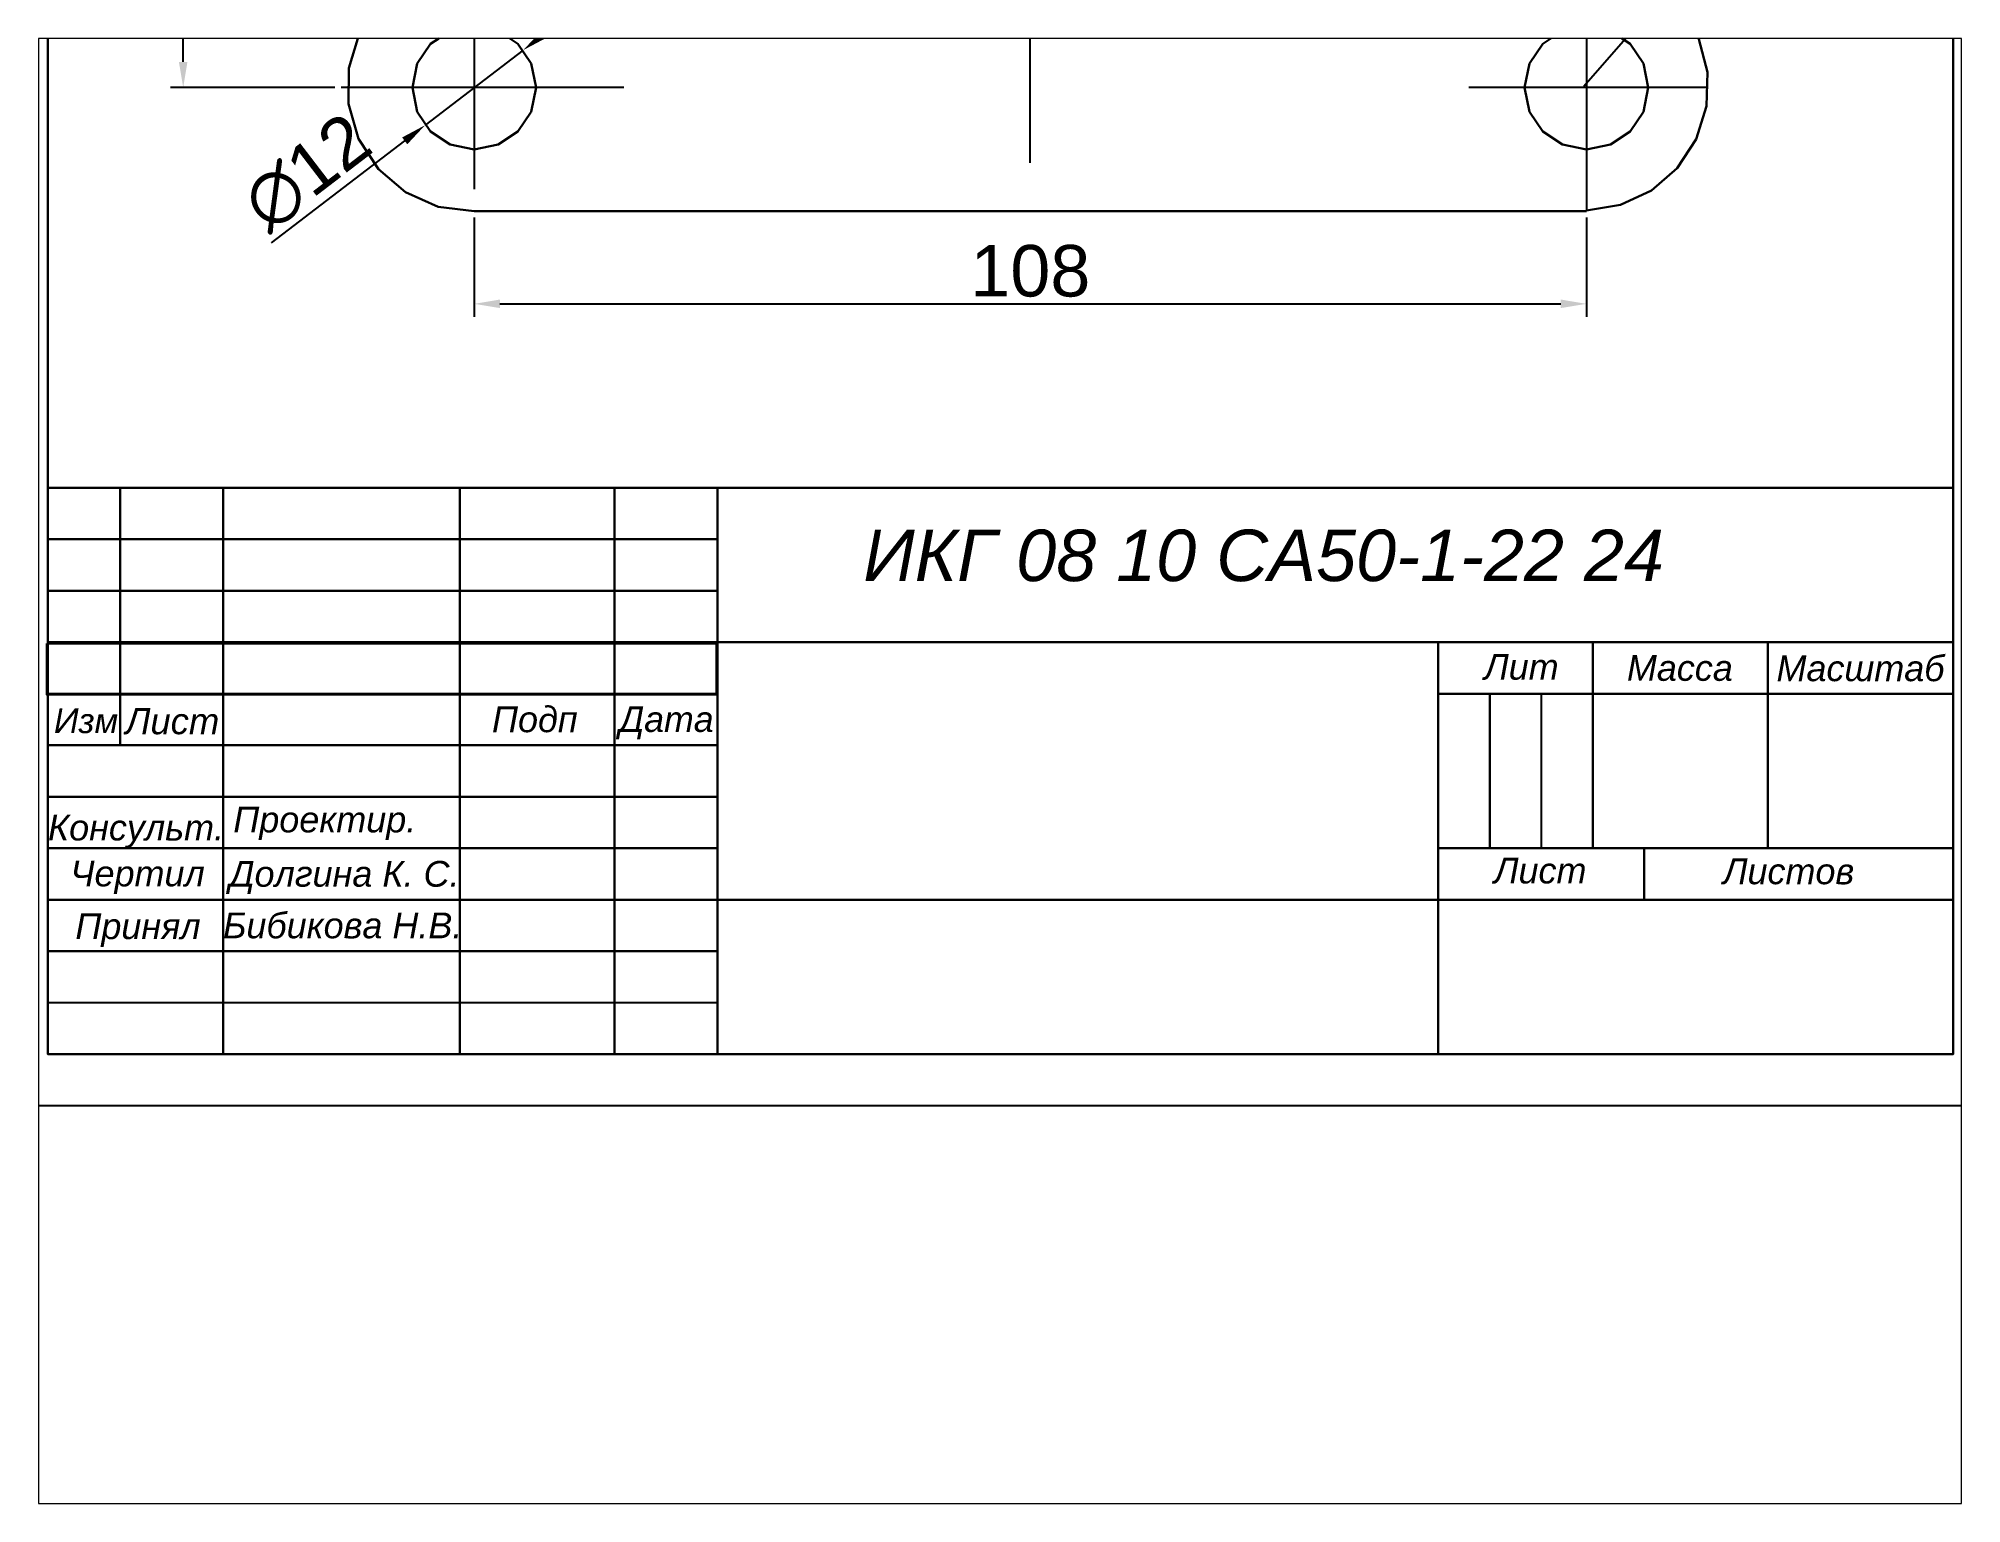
# Paper-space layout 'Лист1' of a CAD drawing. Header units: inches. Extents: x 1.05 to 9.45, y 0.8 to 7.2.
# The model-space entities are those that its viewports show. They can reach past a viewport. Long polylines and large blocks are cut down to what shows.
import ezdxf

# ---------------------------------------------------------------- set-up
doc = ezdxf.new("R2010")
doc.units = ezdxf.units.IN
doc.header["$MEASUREMENT"] = 0
doc.linetypes.add('ACAD_ISO04W100', pattern=[30, 24, -3, 0, -3])
doc.styles.get("Standard").update_dxf_attribs({"font": 'arial.ttf'})
doc.dimstyles.new('ISO-25', dxfattribs={"dimtxt": 2.5, "dimasz": 2.5, "dimexe": 1.25, "dimexo": 0.625, "dimtad": 1, "dimtxsty": 'Standard', "dimcen": 2.5, "dimadec": 0, "dimazin": 0, "dimtfac": 1, "dimtmove": 0, "dimatfit": 3, "dimfxl": 1, "dimarcsym": 0})

# ---------------------------------------------------------------- blocks, each defined once
blk = doc.blocks.new('*D1')
at = {"color": 0, "lineweight": -2, "transparency": 16777216}
for p, q in [((157.57, 233.69), (141.61, 233.69)), ((142.86, 171.19), (142.86, 231.19)), ((157.57, 168.69), (141.61, 168.69))]:
    blk.add_line(p, q, dxfattribs=at)
at = {"color": 0, "transparency": 16777216}
for points in [[(142.44, 231.19), (143.27, 231.19), (142.86, 233.69)], [(142.44, 171.19), (143.27, 171.19), (142.86, 168.69)]]:
    blk.add_solid(points, dxfattribs=at)
at = {"layer": 'Defpoints', "color": 0, "transparency": 16777216}
for p in [(142.86, 233.69), (158.19, 233.69), (158.19, 168.69)]:
    blk.add_point(p, dxfattribs=at)
at = {"color": 0, "transparency": 16777216, "insert": (139.68, 201.19), "char_height": 2.5, "attachment_point": 5, "rotation": 90}
blk.add_mtext('{\\H2x;65}', dxfattribs=at)
blk = doc.blocks.new('*D2')
at = {"color": 0, "lineweight": -2, "transparency": 16777216}
for p, q in [((171.12, 156.06), (171.12, 146.44)), ((279.12, 156.06), (279.12, 146.44)), ((173.62, 147.69), (276.62, 147.69))]:
    blk.add_line(p, q, dxfattribs=at)
at = {"color": 0, "transparency": 16777216}
for points in [[(173.62, 148.11), (173.62, 147.28), (171.12, 147.69)], [(276.62, 148.11), (276.62, 147.28), (279.12, 147.69)]]:
    blk.add_solid(points, dxfattribs=at)
at = {"layer": 'Defpoints', "color": 0, "transparency": 16777216}
for p in [(171.12, 156.69), (279.12, 156.69), (279.12, 147.69)]:
    blk.add_point(p, dxfattribs=at)
at = {"color": 0, "transparency": 16777216, "insert": (225.12, 150.87), "char_height": 2.5, "attachment_point": 5}
blk.add_mtext('{\\H2x;108}', dxfattribs=at)
blk = doc.blocks.new('*D3')
at = {"color": 0, "lineweight": -2, "transparency": 16777216}
for p, q in [((177.87, 173.85), (179.85, 175.37)), ((175.88, 172.33), (166.35, 165.04)), ((151.43, 153.61), (164.37, 163.52))]:
    blk.add_line(p, q, dxfattribs=at)
at = {"color": 0, "transparency": 16777216}
for points in [[(177.61, 174.18), (178.12, 173.52), (175.88, 172.33)], [(164.12, 163.85), (164.62, 163.19), (166.35, 165.04)]]:
    blk.add_solid(points, dxfattribs=at)
at = {"layer": 'Defpoints', "color": 0, "transparency": 16777216}
for p in [(175.88, 172.33), (166.35, 165.04)]:
    blk.add_point(p, dxfattribs=at)
at = {"color": 0, "transparency": 16777216, "insert": (154.89, 160.44), "char_height": 2.5, "attachment_point": 5, "rotation": 37.4352}
blk.add_mtext('{\\H2x;∅12}', dxfattribs=at)
blk = doc.blocks.new('*D4')
at = {"color": 0, "lineweight": -2, "transparency": 16777216}
for p, q in [((298.76, 191.58), (288.46, 179.81)), ((278.86, 168.84), (286.81, 177.93))]:
    blk.add_line(p, q, dxfattribs=at)
at = {"color": 0, "transparency": 16777216}
blk.add_solid([(288.14, 180.08), (288.77, 179.54), (286.81, 177.93)], dxfattribs=at)
at = {"layer": 'Defpoints', "color": 0, "transparency": 16777216}
for p in [(286.81, 177.93), (278.86, 168.84)]:
    blk.add_point(p, dxfattribs=at)
at = {"color": 0, "transparency": 16777216, "insert": (292.07, 188.7), "char_height": 2.5, "attachment_point": 5, "rotation": 48.8092}
blk.add_mtext('{\\H2x;R12}', dxfattribs=at)
blk = doc.blocks.new('*D11')
at = {"color": 0, "lineweight": -2, "transparency": 16777216}
blk.add_line((225.12, 290.27), (225.12, 325.94), dxfattribs=at)
blk.add_arc((225.12, 233.69), 91, 91.5741, 133.8705, dxfattribs=at)
at = {"color": 0, "transparency": 16777216}
for points in [[(222.61, 325.07), (222.62, 324.23), (225.12, 324.69)], [(162.35, 298.99), (161.76, 299.58), (160.27, 297.53)]]:
    blk.add_solid(points, dxfattribs=at)
at = {"layer": 'Defpoints', "color": 0, "transparency": 16777216}
for p in [(201.34, 321.52), (154.79, 302.93), (225.12, 289.64), (177.42, 280.65), (225.12, 161.38)]:
    blk.add_point(p, dxfattribs=at)
at = {"color": 0, "transparency": 16777216, "insert": (188.74, 320.54), "char_height": 2.5, "attachment_point": 5, "rotation": 22.7223}
blk.add_mtext('{\\H2x;45°}', dxfattribs=at)

msp = doc.modelspace()

# ---------------------------------------------------------------- linework, layer by layer
for p, q in [((225.118, 161.385), (225.118, 289.642)), ((185.658, 168.686), (158.191, 168.686)), ((290.906, 168.686), (267.693, 168.686))]:
    msp.add_line(p, q)
at = {"linetype": 'ACAD_ISO04W100'}
for p, q in [((171.118, 178.26), (171.118, 158.83)), ((279.118, 178.503), (279.118, 156.766))]:
    msp.add_line(p, q, dxfattribs=at)
at = {"lineweight": 30}
for p, q in [((171.118, 156.686), (279.118, 156.686)), ((264.726, 89.824), (264.726, 74.824))]:
    msp.add_line(p, q, dxfattribs=at)
for points in [[(109.726, 366.824), (319.726, 366.824), (319.726, 69.824), (109.726, 69.824)], [(129.726, 74.824), (146.726, 74.824), (146.726, 129.824), (129.726, 129.824)], [(129.726, 129.824), (194.726, 129.824), (194.726, 124.824), (129.726, 124.824)], [(264.726, 129.824), (264.726, 129.824), (264.726, 129.824), (264.726, 129.824)], [(129.726, 124.824), (194.726, 124.824), (194.726, 119.824), (129.726, 119.824)], [(129.726, 119.824), (194.726, 119.824), (194.726, 114.824), (129.726, 114.824)], [(129.621, 114.719), (194.621, 114.719), (194.621, 109.719), (129.621, 109.719)], [(264.726, 114.824), (279.726, 114.824), (279.726, 94.824), (264.726, 94.824)], [(264.726, 109.824), (269.726, 109.824), (269.726, 94.824), (264.726, 94.824)], [(269.726, 109.824), (274.726, 109.824), (274.726, 94.824), (269.726, 94.824)], [(129.726, 104.824), (194.726, 104.824), (194.726, 99.824), (129.726, 99.824)], [(129.726, 99.824), (194.726, 99.824), (194.726, 94.824), (129.726, 94.824)], [(129.726, 94.824), (194.726, 94.824), (194.726, 89.824), (129.726, 89.824)], [(129.726, 89.824), (194.726, 89.824), (194.726, 84.824), (129.726, 84.824)], [(129.726, 84.824), (194.726, 84.824), (194.726, 79.824), (129.726, 79.824)]]:
    msp.add_lwpolyline(points, close=True)
for points in [[(129.726, 351.824), (314.726, 351.824), (314.726, 74.824), (129.726, 74.824)], [(129.726, 129.824), (314.726, 129.824), (314.726, 74.824), (129.726, 74.824)], [(129.726, 129.824), (136.726, 129.824), (136.726, 104.824), (129.726, 104.824)], [(146.726, 129.824), (169.726, 129.824), (169.726, 74.824), (146.726, 74.824)], [(184.726, 129.824), (184.726, 74.824), (169.726, 74.824), (169.726, 129.824)], [(184.726, 129.824), (194.726, 129.824), (194.726, 74.824), (184.726, 74.824)], [(194.726, 114.824), (264.726, 114.824), (264.726, 89.824), (194.726, 89.824)], [(264.726, 89.824), (314.726, 89.824), (314.726, 114.824), (264.726, 114.824)], [(264.726, 114.824), (314.726, 114.824), (314.726, 109.824), (264.726, 109.824)], [(279.726, 114.824), (296.726, 114.824), (296.726, 94.824), (279.726, 94.824)], [(296.726, 114.824), (314.726, 114.824), (314.726, 94.824), (296.726, 94.824)], [(129.726, 109.824), (194.726, 109.824), (194.726, 104.824), (129.726, 104.824)], [(264.726, 94.824), (284.726, 94.824), (284.726, 89.824), (264.726, 89.824)]]:
    msp.add_lwpolyline(points, close=True, dxfattribs=at)
for centre in [(171.118, 168.686), (279.118, 168.686)]:
    msp.add_circle(centre, 6, dxfattribs=at)
for centre, radius, start, end in [((170.848, 168.727), 12.045, 71.13776, 271.28559), ((278.856, 168.84), 12.077, 271.24356, 101.49345)]:
    msp.add_arc(centre, radius, start, end, dxfattribs=at)

# ---------------------------------------------------------------- texts
at = {"attachment_point": 1}
for s, width, gutter_width, insert, char_height in [('{\\fArial|b0|i1|c204|p34;ИКГ 08 10 СА50-1-22 24 }', 114.88716, 1, (208.895, 125.764), 5), ('{\\fArial|b0|i1|c204|p34;Проектир.}', 15.34767, 12.5, (147.719, 98.863), 2.5)]:
    msp.add_mtext_dynamic_manual_height_columns(s, width=width, gutter_width=gutter_width, heights=[0], dxfattribs=dict(at, insert=insert, char_height=char_height))
at = {"ltscale": 14, "attachment_point": 1}
for s, width, gutter_width, insert, char_height in [('{\\fArial|b0|i1|c204|p34;Лит}', 13.19539, 0.604, (269.177, 113.687), 2.5), ('{\\fArial|b0|i1|c204|p34;Масса}', 13.19539, 0.604, (283.048, 113.581), 2.5), ('{\\fArial|b0|i1|c204|p34;Масштаб}', 13.19539, 0.604, (297.576, 113.547), 2.5), ('{\\fArial|b0|i1|c204|p34;Изм}', 12.63202, 0.578, (130.307, 108.398), 2.39326), ('{\\fArial|b0|i1|c204|p34;Лист}', 13.376, 0.612, (137.248, 108.429), 2.53422), ('{\\fArial|b0|i1|c204|p34;Подп}', 13.19539, 0.604, (172.841, 108.593), 2.5), ('{\\fArial|b0|i1|c204|p34;Дата}', 13.08314, 0.599, (185.189, 108.592), 2.47873), ('{\\fArial|b0|i1|c204|p34;Лист}', 13.19539, 0.604, (270.13, 93.902), 2.5), ('{\\fArial|b0|i1|c204|p34;Листов}', 13.19539, 0.604, (292.367, 93.83), 2.5)]:
    msp.add_mtext_dynamic_manual_height_columns(s, width=width, gutter_width=gutter_width, heights=[0], dxfattribs=dict(at, insert=insert, char_height=char_height))
at = {"char_height": 2.5, "attachment_point": 1}
for s, insert, width in [('{\\fArial|b0|i1|c204|p34;Консульт.}', (129.726, 98.078), 16.00964), ('{\\fArial|b0|i1|c204|p34;Чертил}', (131.9, 93.622), 11.99156), ('{\\fArial|b0|i1|c204|p34;Долгина К. С.}', (147.331, 93.589), 23.5874), ('{\\fArial|b0|i1|c204|p34;Принял}', (132.383, 88.501), 12.3443), ('{\\fArial|b0|i1|c204|p34;Бибикова Н.В.}', (146.726, 88.578), 47.53649)]:
    msp.add_mtext(s, dxfattribs=dict(at, insert=insert, width=width))

# ---------------------------------------------------------------- dimensions: what is measured, and where the dimension line sits
dim = msp.add_angular_dim_2l(base=(201.339, 321.524), line1=((177.424, 280.646), (154.792, 302.929)), line2=((225.118, 161.385), (225.118, 289.642)), text='{\\H2x;<>}', dimstyle='ISO-25')
dim.commit()
dim.dimension.update_dxf_attribs({"geometry": '*D11', "text_midpoint": (188.745, 320.545)})
dim = msp.add_linear_dim(base=(142.857, 233.686), p1=(158.191, 168.686), p2=(158.191, 233.686), angle=90, text='{\\H2x;65}', dimstyle='ISO-25')
dim.commit()
dim.dimension.update_dxf_attribs({"geometry": '*D1', "text_midpoint": (139.679, 201.186)})
dim = msp.add_radius_dim(center=(278.856, 168.84), mpoint=(286.81, 177.929), text='{\\H2x;R12}', dimstyle='ISO-25')
dim.commit()
dim.dimension.update_dxf_attribs({"geometry": '*D4', "text_midpoint": (292.072, 188.702)})
dim = msp.add_diameter_dim_2p(p1=(175.883, 172.333), p2=(166.354, 165.039), text='{\\H2x;∅12}', dimstyle='ISO-25')
dim.commit()
dim.dimension.update_dxf_attribs({"geometry": '*D3', "text_midpoint": (154.888, 160.439)})
dim = msp.add_linear_dim(base=(279.118, 147.693), p1=(171.118, 156.686), p2=(279.118, 156.686), text='{\\H2x;108}', dimstyle='ISO-25')
dim.commit()
dim.dimension.update_dxf_attribs({"geometry": '*D2', "text_midpoint": (225.118, 147.693), "dimtype": 160})

psp = doc.layouts.new('Лист1')

# ---------------------------------------------------------------- viewports
at = {"layer": '0'}
psp.add_viewport(center=(5.25, 4), size=(8.4, 6.4), view_center_point=(222.1735, 102.3243), view_height=142.277092, dxfattribs=at)

doc.saveas('drawing.dxf')
